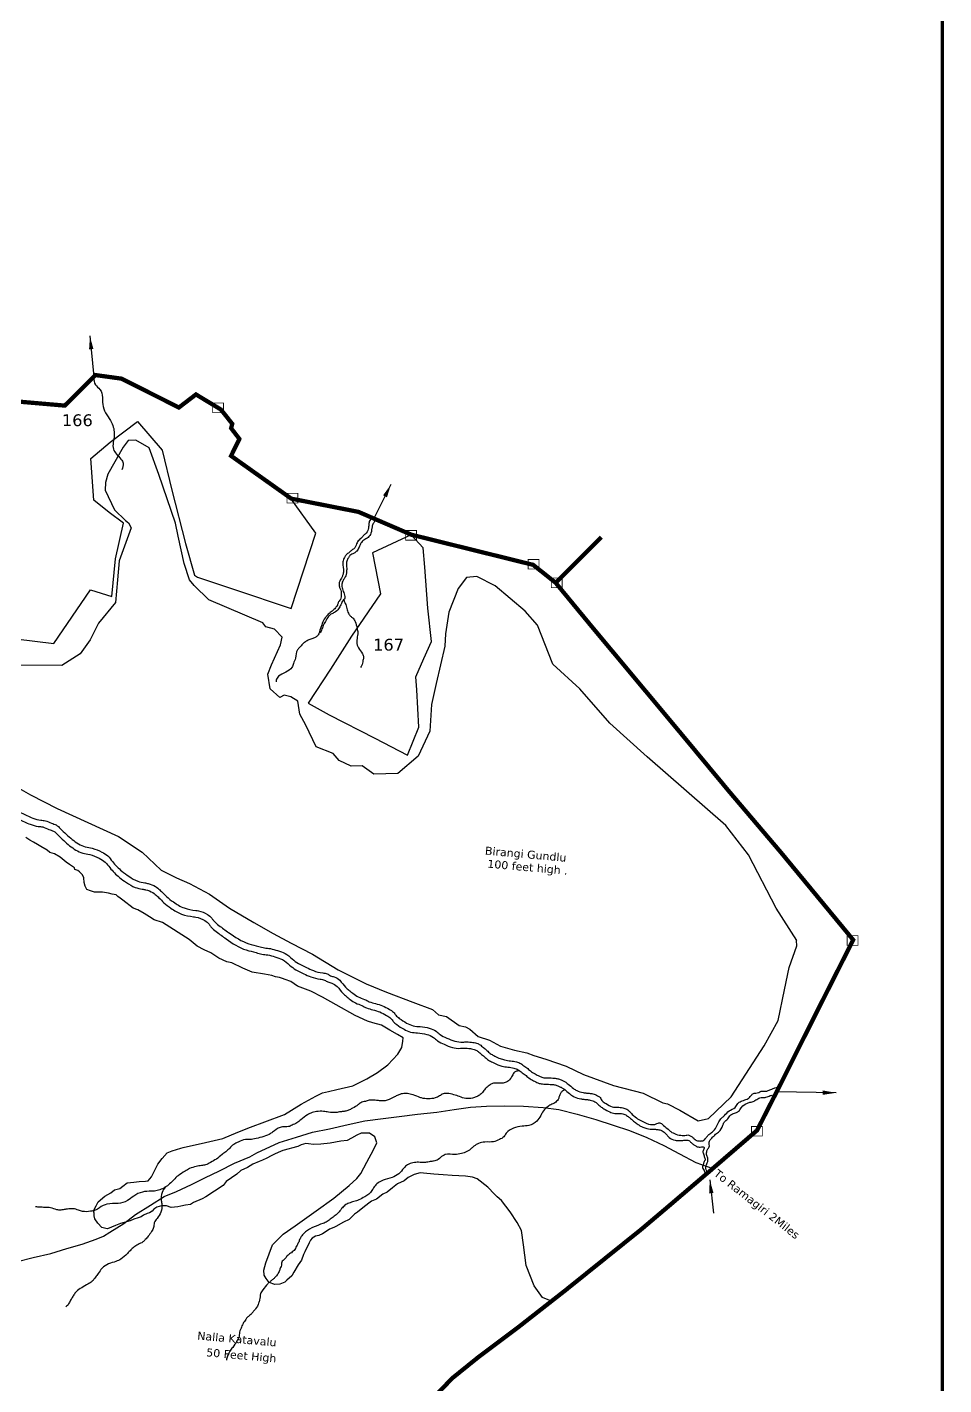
# Model space of a CAD drawing. Header units: inches. Extents: x 749320 to 763590, y 1655511 to 1661473.
# Drawn here: x 761872 to 763590, y 1656886 to 1659430 of the extents above; entities that cross this region are included whole.
import ezdxf
from ezdxf.enums import TextEntityAlignment as Align

# ---------------------------------------------------------------- set-up
doc = ezdxf.new("R2010")
doc.units = ezdxf.units.IN
doc.header["$MEASUREMENT"] = 0
doc.linetypes.add('ACAD_ISO02W100', pattern=[15, 12, -3])
for name, color, linetype in [('HILL', 223, 'Continuous'), ('PLOT', 7, 'Continuous'), ('PLOT NO', 7, 'Continuous'), ('ROADS', 6, 'Continuous'), ('STRUCTURE', 5, 'Continuous'), ('TANKS-STREAM', 4, 'Continuous'), ('VILLAGE BOUNDRY', 5, 'Continuous'), ('VILLAGE STONES', 240, 'Continuous')]:
    doc.layers.add(name, color=color, linetype=linetype)
doc.styles.get("Standard").update_dxf_attribs({"font": 'verdana_0.ttf'})
doc.dimstyles.get("Standard").update_dxf_attribs({"dimtxt": 0.18, "dimasz": 0.18, "dimexe": 0.18, "dimexo": 0.0625, "dimgap": 0.09, "dimtad": 0, "dimtih": 1, "dimtoh": 1, "dimdec": 4, "dimzin": 0, "dimdsep": 46, "dimtxsty": 'Standard', "dimcen": 0.09, "dimadec": 0, "dimazin": 0, "dimtfac": 1, "dimtdec": 4, "dimtofl": 0, "dimtmove": 0, "dimatfit": 3, "dimfxl": 0, "dimtolj": 1, "dimtzin": 0, "dimarcsym": 0})

msp = doc.modelspace()

# ---------------------------------------------------------------- linework, layer by layer
at = {"layer": 'HILL'}
for points in [[(763313.9, 1657718.6), (763275.2, 1657779.5), (763223.6, 1657879.4), (763181.3, 1657934.2), (763034, 1658063), (762963.6, 1658126), (762907.8, 1658190.5), (762856.8, 1658236.6), (762827.9, 1658309.7), (762804.9, 1658335.7), (762748.9, 1658383.3), (762714.4, 1658401.1), (762695.1, 1658398.8), (762679.2, 1658378.7), (762661.7, 1658334.1), (762655.6, 1658293.7), (762654.5, 1658270.2), (762638.5, 1658200.3), (762629.4, 1658161.3), (762626.4, 1658111.2), (762604.7, 1658063.9), (762566.4, 1658031.7), (762521.7, 1658030.6), (762499.3, 1658046), (762479.2, 1658045.2), (762456.3, 1658056.1), (762445.3, 1658069.3), (762413.4, 1658081.4), (762393.9, 1658122.3), (762382.9, 1658143), (762379.2, 1658167.5), (762365.6, 1658175.6), (762353.6, 1658178.3), (762345.2, 1658174), (762327.4, 1658190.5), (762322.6, 1658218), (762329.9, 1658235.1), (762346.6, 1658273.1), (762349.4, 1658286.9), (762335.4, 1658302), (762319.2, 1658306.5), (762313.6, 1658313.9), (762212.3, 1658357.2), (762184.5, 1658384.3), (762176.3, 1658394.9), (762165.9, 1658425), (762154.7, 1658476.7), (762149.5, 1658500.9), (762118.6, 1658592.3), (762100.6, 1658641.9), (762075.5, 1658656.2), (762060.9, 1658655.7), (762052, 1658643.5), (762023, 1658592.8), (762018.8, 1658577.2), (762018.1, 1658563), (762035.4, 1658525.8), (762056.2, 1658506.1), (762061.7, 1658501.4), (762066.6, 1658492.2), (762044.4, 1658430.2), (762041, 1658394.5), (762037.6, 1658351.9), (762005.3, 1658313.5), (761989.7, 1658282.4), (761971.1, 1658255.7), (761936.9, 1658234), (761854.2, 1658234.7)], [(761821.1, 1658024.1), (761878.3, 1657992), (761928.1, 1657966.3), (762042.8, 1657913.5), (762087.5, 1657884.4), (762122.9, 1657850.4), (762151.6, 1657835.9), (762176.1, 1657825.5), (762213.7, 1657805.3), (762251.1, 1657779), (762296.7, 1657752.5), (762332.7, 1657731.7), (762366.8, 1657713.5), (762406.8, 1657693), (762454.6, 1657663.9), (762507.1, 1657637.6), (762545.4, 1657621.6), (762594.8, 1657603.1), (762631.5, 1657589.2), (762642.9, 1657579.5), (762657.9, 1657576.1), (762681.1, 1657559.2), (762693.1, 1657556.6), (762701.4, 1657552.7), (762717, 1657538.7), (762738, 1657531.7), (762759, 1657520.8), (762785.3, 1657513.1), (762808.1, 1657508.3), (762821.1, 1657502.9), (762843.6, 1657496.3), (762881.7, 1657483.2), (762914.1, 1657467.6), (762970.8, 1657447), (763026.1, 1657432.8), (763063.3, 1657414.2), (763071.8, 1657412.6), (763095.2, 1657400.4), (763129.1, 1657380.6), (763148.8, 1657384.8), (763191.2, 1657425.6), (763252.9, 1657521.1), (763279, 1657569), (763291.2, 1657626), (763299.9, 1657667.9), (763313.9, 1657708.6), (763313.6, 1657718.6)], [(762854.3, 1657042.6), (762837.6, 1657049.6), (762821.8, 1657071.4), (762807.2, 1657109.5), (762801.8, 1657148.2), (762798, 1657175.2), (762790, 1657189.9), (762777.2, 1657210.3), (762760.8, 1657231.2), (762752.3, 1657238.1), (762747.7, 1657243.4), (762735.4, 1657256.1), (762715.2, 1657271.7), (762706.1, 1657275.4), (762693.1, 1657277.1), (762668.2, 1657278.5), (762651.3, 1657279.4), (762633.9, 1657280.9), (762614.5, 1657282.7), (762608, 1657283), (762596.9, 1657280), (762585.7, 1657274.5), (762578.6, 1657268.3), (762565.6, 1657262.5), (762556.5, 1657255.1), (762546.6, 1657247.1), (762538.1, 1657243.3), (762526.2, 1657233.8), (762517.2, 1657230), (762512.3, 1657226.4), (762501, 1657217.6), (762490.7, 1657209.6), (762485.5, 1657205.5), (762475.3, 1657195.8), (762464.4, 1657191.1), (762450.1, 1657182.8), (762446.2, 1657180.5), (762438.5, 1657177.6), (762432.2, 1657173), (762425.2, 1657169.2), (762418.4, 1657165.5), (762412.3, 1657164.3), (762406.1, 1657160.8), (762402.8, 1657157), (762400.2, 1657151.8), (762392.2, 1657135.4), (762389.6, 1657130.3), (762385.9, 1657119.3), (762379.4, 1657110.8), (762371.7, 1657097.1), (762367.8, 1657090.4), (762358.3, 1657081.8), (762354.5, 1657078.3), (762345.4, 1657074.8), (762335.8, 1657073.9), (762325.6, 1657078), (762319.6, 1657084.9), (762315.8, 1657091.5), (762315, 1657101.1), (762318.8, 1657114.8), (762331.8, 1657148), (762351.3, 1657168.1), (762374.2, 1657183.9), (762413.4, 1657212.2), (762446.5, 1657236), (762475.3, 1657259.3), (762489.4, 1657272.7), (762496.9, 1657281.8), (762508.3, 1657303.2), (762520.8, 1657326.5), (762527, 1657339.6), (762523.3, 1657350.6), (762513.3, 1657357.5), (762497.9, 1657357.8), (762489.6, 1657354), (762479.7, 1657348.1), (762471.2, 1657343.6), (762459.4, 1657342.8), (762439.9, 1657339), (762422, 1657336.8), (762408.6, 1657336.5), (762399.2, 1657337.8), (762394, 1657338.4), (762385.3, 1657336), (762378.8, 1657332.6), (762367.3, 1657329.6), (762362.8, 1657328.4), (762350.7, 1657325.2), (762342.3, 1657321.4), (762335.4, 1657318.3), (762328.9, 1657315.4), (762320.9, 1657310.7), (762313, 1657307.3), (762306.3, 1657304.4), (762294.8, 1657299.7), (762284.5, 1657293.2), (762272.5, 1657287.4), (762264.4, 1657280.8), (762245, 1657267.2), (762238.9, 1657259.6), (762206.5, 1657238.3), (762200, 1657234.4), (762183.4, 1657227.4), (762177.9, 1657223.7), (762168.2, 1657222.8), (762159.9, 1657220.9), (762154.1, 1657219.6), (762141.7, 1657218.1), (762133, 1657221.1), (762123.3, 1657221.2), (762114.9, 1657218.9), (762109.3, 1657215.2), (762106, 1657211.6), (762101.3, 1657208.3), (762096.6, 1657207), (762090, 1657203.9), (762085.4, 1657200.9), (762079.8, 1657198.8), (762071.5, 1657196.6), (762064.8, 1657193), (762060.6, 1657192.3), (762046.8, 1657188.5), (762037.2, 1657184.5), (762029.8, 1657181.4), (762025.6, 1657179.7), (762021.5, 1657178), (762011.7, 1657180.5), (762004.4, 1657189.2), (761998.8, 1657197), (761997.4, 1657202.5), (761997.2, 1657207.5), (761996.2, 1657212.1), (762000.8, 1657221.2), (762004.7, 1657228.9), (762017.5, 1657239.7), (762028.6, 1657245.6), (762035.7, 1657251.6), (762045.4, 1657254.2), (762051.3, 1657258.4), (762059.5, 1657264.2), (762071.4, 1657265.6), (762081.7, 1657266.8), (762093.6, 1657267.7), (762098.8, 1657268.5), (762105, 1657276), (762116.7, 1657299.3), (762124.8, 1657310), (762134.1, 1657320.6), (762143.6, 1657324.7), (762159.5, 1657329.3), (762164, 1657330.6), (762206, 1657340.2), (762238.3, 1657347.6), (762266.8, 1657359.2), (762290.4, 1657368.7), (762317.3, 1657378.7), (762354.1, 1657392.4), (762385.2, 1657412.2), (762413, 1657426.7), (762425.3, 1657433.1), (762436.4, 1657435.7), (762451.9, 1657439.3), (762482.3, 1657446.3), (762508.4, 1657459.3), (762528.1, 1657471.2), (762547.7, 1657485.9), (762566.2, 1657505.7), (762573.7, 1657518.4), (762575.7, 1657530.3), (762576.7, 1657536.5), (762565.7, 1657542.8), (762551.6, 1657550.8), (762536.1, 1657559.7), (762519.3, 1657564.6), (762509.5, 1657567.5), (762486.4, 1657578.1), (762450.7, 1657598.2), (762425, 1657612.6), (762403.5, 1657623.9), (762378.4, 1657633.4), (762365.9, 1657641.9), (762355.5, 1657645.5), (762350.2, 1657647.2), (762344.5, 1657649.2), (762337, 1657650.4), (762330.5, 1657652.8), (762316.7, 1657655.3), (762293.6, 1657659.6), (762275.9, 1657666.9), (762255.1, 1657676.6), (762245.9, 1657679), (762230.7, 1657685.5), (762215.9, 1657695.6), (762203.6, 1657701.5), (762190.1, 1657708), (762175.6, 1657720.4), (762125.2, 1657752.3), (762109.9, 1657757.5), (762101.3, 1657763), (762091.2, 1657769.1), (762079.2, 1657776.4), (762070.4, 1657779.4), (762051.3, 1657794), (762045.8, 1657798.3), (762042, 1657801.2), (762038.3, 1657804.1), (762031.2, 1657805.6), (762024, 1657807.1), (762012.9, 1657809.5), (761998.1, 1657809.2), (761990.4, 1657811.8), (761983.8, 1657814.2), (761980.2, 1657820.8), (761978.5, 1657827.5), (761977.9, 1657836), (761975.7, 1657841.7), (761970, 1657847.2), (761967, 1657850.1), (761961.3, 1657851.9), (761960.2, 1657854.6), (761951.4, 1657861), (761945, 1657865.6), (761933.7, 1657874.9), (761923.3, 1657881), (761914.4, 1657883.9), (761909.4, 1657888), (761897.2, 1657895.1), (761891, 1657898.8), (761883.7, 1657902.9), (761876.9, 1657906.8), (761869.5, 1657911.8)]]:
    msp.add_lwpolyline(points, dxfattribs=at)
at = {"layer": 'PLOT'}
for points in [[(761748.3, 1658296.6), (761921.5, 1658275.3), (761990.5, 1658375.7), (762030.4, 1658363.5), (762037.6, 1658433.7), (762052.5, 1658501), (762025.3, 1658521), (761996.9, 1658544), (761991.2, 1658621.8), (762027.4, 1658652.7), (762078.3, 1658691.7), (762124.7, 1658637.6), (762143, 1658562.6), (762168.4, 1658462.9), (762185.5, 1658403.2), (762191.2, 1658399.6), (762258.3, 1658377.1), (762366.7, 1658341.1), (762412.5, 1658482.2), (762366.2, 1658547.2)], [(762591.6, 1658479.3), (762518.7, 1658445.5), (762533.8, 1658368.4), (762479.8, 1658288.8), (762440.3, 1658227.5), (762398.7, 1658163.2), (762437.7, 1658141.8), (762523.1, 1658097.7), (762584.8, 1658066.1), (762605.6, 1658118.8), (762602, 1658188.3), (762600.2, 1658212.9), (762615.4, 1658247.2), (762629.4, 1658278.8), (762622.8, 1658341.5), (762617, 1658418.7), (762614, 1658454.4), (762591.6, 1658479.3)]]:
    msp.add_lwpolyline(points, dxfattribs=at)
at = {"layer": 'ROADS'}
msp.add_lwpolyline([(761853.6, 1657117.1), (761883.2, 1657124.4), (761916.4, 1657132), (761946.3, 1657141.4), (761975.1, 1657149.5), (762001, 1657158.8), (762015.1, 1657164.8), (762026.9, 1657171.9), (762052.9, 1657188.5), (762074.8, 1657205), (762103.1, 1657222.9), (762128.3, 1657239), (762151.5, 1657248.4), (762179.8, 1657261.3), (762205, 1657274.1), (762232.4, 1657287.1), (762260.6, 1657301.4), (762289.2, 1657313.3), (762302, 1657320.9), (762344.3, 1657340.3), (762376.7, 1657350.2), (762406.6, 1657359.2), (762438.2, 1657365.5), (762473.1, 1657373.9), (762504.9, 1657381), (762538.9, 1657384.8), (762568.9, 1657388.7), (762603.3, 1657393.1), (762639.5, 1657397.2), (762672, 1657402.1), (762702.8, 1657406.1), (762732.5, 1657408.2), (762766.8, 1657408.9), (762801.8, 1657408.3), (762839, 1657405.9), (762868.4, 1657402.1), (762902.3, 1657393.3), (762937.2, 1657383.1), (762969.8, 1657372.6), (763000.7, 1657362.7), (763032.8, 1657349.5), (763064.9, 1657334.2), (763094.6, 1657318.7), (763124.6, 1657302.4), (763156.5, 1657291.3)], dxfattribs=at)
at = {"layer": 'STRUCTURE', "color": 5, "const_width": 6}
msp.add_lwpolyline([(749323.3, 1661469.5), (763586.7, 1661469.5), (763586.7, 1655514.4), (749323.3, 1655514.4)], close=True, dxfattribs=at)
at = {"layer": 'TANKS-STREAM'}
for points in [[(761996.5, 1658774.1), (761999.8, 1658760.3), (762008.2, 1658751.6), (762014.2, 1658719.2), (762029.8, 1658689.5), (762034.9, 1658665.6), (762033.4, 1658639.8), (762047.6, 1658620.9), (762051.8, 1658613.1), (762049.1, 1658601.1)], [(762517.6, 1658511.3), (762513, 1658503.9), (762511.9, 1658495.8), (762510.8, 1658489.5), (762505.5, 1658480.5), (762502.8, 1658478.5), (762498.6, 1658473.4), (762492.4, 1658467.8), (762488.2, 1658459.9), (762485.7, 1658454.6), (762480.1, 1658450.3), (762475, 1658445.9), (762469.8, 1658441.6), (762466.3, 1658436.6), (762463.4, 1658428.2), (762464, 1658419), (762464.8, 1658412.2), (762463.8, 1658405.4), (762462, 1658400), (762457.5, 1658392.3), (762456.4, 1658386.6), (762457.3, 1658380.3), (762459.6, 1658375.2), (762460.3, 1658369.7), (762460.1, 1658363), (762458.7, 1658358), (762456.2, 1658354.6), (762454, 1658349.4), (762453.3, 1658347.4), (762450.5, 1658343.3), (762448.2, 1658340.5), (762441.8, 1658334.8), (762434.4, 1658328.5), (762430.3, 1658323.5), (762424.8, 1658313.1), (762423, 1658307), (762420.4, 1658300.3), (762419, 1658295.5), (762417.4, 1658291.5), (762412.7, 1658287.4), (762407.2, 1658284.9), (762399.8, 1658282.3), (762393.2, 1658278.4), (762387.8, 1658274), (762383, 1658268.4), (762378.4, 1658263.3), (762374.7, 1658248), (762370.7, 1658237.7), (762367.9, 1658230.6), (762356.3, 1658221.4), (762342.9, 1658213.8), (762338.6, 1658206.5), (762338.3, 1658203.2)], [(762525.1, 1658508), (762522.2, 1658503), (762519.1, 1658497.2), (762517.8, 1658491.3), (762514.9, 1658479.7), (762508.7, 1658472.8), (762500.8, 1658467.5), (762496.5, 1658461.9), (762493.8, 1658456), (762489.4, 1658448.6), (762484.4, 1658444.6), (762476.7, 1658440.1), (762473.7, 1658435.9), (762470.9, 1658429.9), (762470.4, 1658421.5), (762470.6, 1658416.5), (762470, 1658407.5), (762466.5, 1658397.7), (762463.1, 1658392.3), (762461.5, 1658384.6), (762463.2, 1658375.4), (762466.6, 1658365.7), (762466.2, 1658358.2), (762463.3, 1658355.6), (762461.7, 1658352.4), (762459.6, 1658347.7), (762455.4, 1658340.1), (762447.6, 1658333.4), (762441.1, 1658330), (762434.6, 1658323.4), (762432.8, 1658320.3), (762425.1, 1658304.9), (762423.5, 1658300.3), (762421.2, 1658296.4), (762418.8, 1658294.9)], [(762465.4, 1658357.4), (762466.9, 1658351.9), (762469.1, 1658348.5), (762470.2, 1658343.7), (762471.3, 1658338.7), (762474.9, 1658330.1), (762478.8, 1658325.7), (762482.6, 1658322.5), (762486.5, 1658316.3), (762490.1, 1658304), (762491.3, 1658295.9), (762490.1, 1658284.9), (762490.5, 1658272.3), (762493, 1658267.1), (762500.1, 1658256.2), (762502.1, 1658249.6), (762501.1, 1658243.6), (762498.5, 1658233.7), (762496.4, 1658230.4)], [(760352.2, 1656664.5), (760355.7, 1656670.3), (760357.9, 1656679.5), (760357.6, 1656687), (760360.2, 1656696.8), (760367.6, 1656711.4), (760366.7, 1656726.1), (760362.1, 1656741.3), (760361.9, 1656747.3), (760360.7, 1656757), (760366, 1656775.9), (760374.2, 1656800.4), (760375.3, 1656817.4), (760369.7, 1656836.2), (760369, 1656843.9), (760376.4, 1656862), (760378.9, 1656869.9), (760381.2, 1656884.9), (760380.2, 1656897.7), (760380.6, 1656905.8), (760382.8, 1656910.7), (760389.7, 1656923.2), (760394.9, 1656935.8), (760396.1, 1656951.3), (760399.8, 1656960.4), (760407.9, 1656967.6), (760416.2, 1656971.2), (760426.4, 1656978), (760433.9, 1656983.1), (760440.8, 1656990.7), (760449.2, 1657005.2), (760460.8, 1657015.9), (760472.9, 1657021.9), (760480.4, 1657027.9), (760486.9, 1657041.8), (760493.9, 1657050.8), (760509.6, 1657059.1), (760521.9, 1657068.6), (760533.5, 1657084.9), (760541.3, 1657096.7), (760546.6, 1657101), (760555.8, 1657106.7), (760564.7, 1657115.9), (760570.1, 1657123.8), (760574, 1657133.1), (760576.5, 1657137.8), (760583.3, 1657146.8), (760590, 1657154.7), (760597.9, 1657161.6), (760601.7, 1657165.8), (760608.7, 1657169.5), (760618.1, 1657177.3), (760625.5, 1657184.4), (760629.9, 1657193.3), (760639.8, 1657202.2), (760647.6, 1657205.4), (760654.3, 1657208.9), (760661.4, 1657214.6), (760668.4, 1657223), (760676, 1657228.8), (760681.9, 1657233.9), (760690.2, 1657236.6), (760698.8, 1657238.9), (760709.7, 1657244.8), (760719.2, 1657256.1), (760725, 1657259.4), (760730.5, 1657261.6), (760736.8, 1657263.6), (760749.2, 1657271.3), (760755.8, 1657278.9), (760760.3, 1657285.6), (760765.2, 1657290.1), (760770.7, 1657292.2), (760775.1, 1657293.1), (760782.2, 1657299.5), (760784.4, 1657302.7), (760788, 1657304.7), (760792.8, 1657306.7), (760806, 1657313.7), (760814.5, 1657325), (760817.3, 1657333), (760818.6, 1657342.7), (760823.4, 1657352.6), (760828, 1657357.3), (760833.7, 1657366.4), (760834.3, 1657382.1), (760837.2, 1657390.6), (760845.2, 1657399.1), (760852.1, 1657409.4), (760855, 1657418.6), (760859.5, 1657426.4), (760863.8, 1657431), (760872.5, 1657436), (760875.1, 1657440.6), (760878.9, 1657445.9), (760885.2, 1657458.1), (760886.5, 1657467.9), (760887, 1657470.9), (760887.5, 1657471.5), (760888.6, 1657479.5), (760890.2, 1657483.6), (760895.3, 1657493.1), (760904.9, 1657503.1), (760910.3, 1657511.7), (760914.3, 1657527), (760912, 1657542), (760913.3, 1657550), (760920.7, 1657563.2), (760925.9, 1657572.8), (760930.3, 1657578.7), (760933.5, 1657587.9), (760928.9, 1657616.6), (760925, 1657624.5), (760924.2, 1657631.4), (760925.4, 1657638.7), (760925.1, 1657643), (760924.1, 1657651.7), (760923, 1657662.4), (760928.7, 1657673.3), (760932.9, 1657680.4), (760936.1, 1657693.7), (760935.9, 1657700), (760935.1, 1657707), (760937, 1657713.5), (760938.5, 1657717.1), (760944.5, 1657721.7), (760947.9, 1657724.9), (760953.5, 1657727.6), (760959.6, 1657731.2), (760964.2, 1657738.2), (760967.6, 1657744), (760979.7, 1657750), (760991.7, 1657751.6), (761001.3, 1657754.1), (761009.4, 1657760.2), (761015.1, 1657765), (761016.9, 1657768.6), (761019, 1657774.1), (761022.6, 1657778.9), (761029, 1657783.8), (761036.7, 1657785.8), (761044.1, 1657785.8), (761052.8, 1657784.1), (761059.7, 1657782.8), (761065.6, 1657784.1), (761070.9, 1657786), (761078.3, 1657786.2), (761082.8, 1657784.8), (761089, 1657783.3), (761093.6, 1657783.1), (761099.8, 1657784.1), (761112.2, 1657793.7), (761122, 1657803.9), (761129.2, 1657819.6), (761133.1, 1657832.1), (761135.7, 1657839.1), (761141.7, 1657847.9), (761148.5, 1657852.7), (761156.7, 1657858.1), (761164.1, 1657864.7), (761169.5, 1657873.1), (761173.4, 1657878.2), (761178.1, 1657882.2), (761195.7, 1657891.2), (761205.1, 1657897.9), (761209.6, 1657904.7), (761212.1, 1657911.9), (761216.5, 1657919), (761222.8, 1657934.3), (761228.6, 1657944.2), (761233.1, 1657947.2), (761246.9, 1657958.8), (761250.7, 1657964), (761256.9, 1657976.3), (761261.6, 1657983.8), (761267.3, 1657987.6), (761273.7, 1657989.8), (761278.7, 1657992.3), (761286.1, 1657997.3), (761291.1, 1658001.3), (761304.6, 1658016.8), (761311.2, 1658035.6), (761318.8, 1658047), (761330.1, 1658051.9), (761334.4, 1658054.8), (761336.9, 1658056.9), (761343.6, 1658063.6), (761348.4, 1658070.8), (761350.9, 1658082.3), (761353.1, 1658097.2), (761357.3, 1658107.4), (761368.2, 1658119.8), (761375.4, 1658125.1), (761381.7, 1658131.4), (761390.1, 1658146.3), (761393.4, 1658156.4), (761396.2, 1658168), (761402, 1658181.6), (761407.1, 1658187.1), (761412.9, 1658191.5), (761418, 1658193.5), (761425, 1658191.9), (761435.2, 1658185.9), (761441, 1658179.3), (761451.6, 1658161.7), (761460.2, 1658155.2), (761471.3, 1658153.9), (761486, 1658152.2), (761494.5, 1658150.1), (761505.4, 1658146), (761517.8, 1658143.8), (761529.7, 1658139), (761537.4, 1658132.2), (761546.1, 1658126.2), (761557.4, 1658119.1), (761562.7, 1658115.7), (761569.1, 1658113.3), (761581.8, 1658112.4), (761591.1, 1658110.6), (761599.5, 1658107.7), (761605.2, 1658104.8), (761608, 1658101.4), (761611.7, 1658097), (761621.1, 1658089.7), (761625.8, 1658086.4), (761631.2, 1658083.5), (761639.1, 1658082.7), (761647.1, 1658080.9), (761654.5, 1658078.1), (761662, 1658074.5), (761669.7, 1658067.3), (761686.3, 1658057.2), (761700.1, 1658053.6), (761707.6, 1658050.4), (761715.9, 1658045.5), (761721.3, 1658039.8), (761725.4, 1658034.6), (761738.1, 1658017.8), (761747.9, 1658008.7), (761752.7, 1658005), (761757.2, 1658001.4), (761760.9, 1657999), (761779.1, 1657992.1), (761789, 1657991.3), (761802.2, 1657987.8), (761809.5, 1657985.2), (761822.7, 1657973.6), (761834.4, 1657960.3), (761842.2, 1657953.6), (761855.9, 1657946.1), (761877.4, 1657936.5), (761892.6, 1657932.5), (761901, 1657931.6), (761912.5, 1657926.9), (761921.3, 1657923.5), (761929, 1657917), (761940.3, 1657905.8), (761951.4, 1657896.4), (761975.9, 1657882.5), (761989, 1657879.8), (762006.9, 1657872.8), (762018, 1657865.5), (762026.7, 1657855.2), (762044.6, 1657836.9), (762057.7, 1657827.3), (762074.4, 1657818.1), (762087.4, 1657815.2), (762093.8, 1657813.8), (762107.4, 1657808.4), (762115.4, 1657801.7), (762118.6, 1657798.9), (762128.1, 1657789.5), (762141.1, 1657779.2), (762161.1, 1657768.1), (762183.3, 1657763.3), (762187.8, 1657762.6), (762204.8, 1657755.9), (762212.7, 1657749.1), (762216.1, 1657744.3), (762226.2, 1657735.3), (762244.6, 1657721.9), (762282.3, 1657700.9), (762300.9, 1657696), (762311.8, 1657693), (762322.7, 1657691.7), (762336.1, 1657688.1), (762350.2, 1657682.8), (762363.7, 1657672.5), (762375.4, 1657663.9), (762390.2, 1657656.5), (762403.4, 1657650.6), (762420.8, 1657646.4), (762429.2, 1657644.5), (762435.3, 1657641), (762442.5, 1657638.9), (762452.8, 1657632.4), (762463.7, 1657619.4), (762469.7, 1657614.1), (762477.1, 1657608), (762487.1, 1657601.6), (762499.1, 1657596.6), (762508, 1657592.4), (762519.7, 1657588.9), (762532.6, 1657584.7), (762545.4, 1657578.3), (762553.5, 1657572.6), (762557.9, 1657566.8), (762564.3, 1657561.1), (762578.1, 1657552.4), (762590.4, 1657547.1), (762603.6, 1657545.7), (762620.5, 1657542.8), (762633.2, 1657537), (762640.7, 1657530.9), (762653.2, 1657524.1), (762668.6, 1657518.3), (762683.6, 1657516.6), (762691, 1657517.2), (762696.4, 1657516.7), (762702.4, 1657516), (762711.4, 1657513.9), (762716.8, 1657510.6), (762723.4, 1657505.2), (762730.3, 1657499.4), (762736.3, 1657494.3), (762743.6, 1657490.5), (762753.6, 1657485.7), (762761.5, 1657483.3), (762772.8, 1657481.3), (762783.8, 1657479.7), (762792.1, 1657476.3), (762795.9, 1657473.6), (762803.2, 1657468.3), (762810.1, 1657462.6), (762818.7, 1657456.9), (762827, 1657452.8), (762833.1, 1657450.4), (762842.2, 1657449.6), (762855, 1657448.9), (762861.3, 1657448.1), (762867.5, 1657445.7), (762872.5, 1657443.5), (762877.6, 1657440.5), (762880.6, 1657438), (762890.5, 1657429.7), (762896.8, 1657425.8), (762909.2, 1657421.9), (762911.9, 1657421.5), (762918.7, 1657420.8), (762924.9, 1657420), (762933.7, 1657417.3), (762938, 1657414.9), (762940.7, 1657412.8), (762946.2, 1657407.6), (762952.5, 1657403.5), (762963.7, 1657397.3), (762972.8, 1657394.5), (762983.4, 1657394.5), (762992, 1657392.5), (762998.1, 1657388.6), (763002.5, 1657385.2), (763010, 1657378.6), (763016.8, 1657373.7), (763021.2, 1657371), (763029.6, 1657367.6), (763042.6, 1657364.9), (763049.3, 1657364.8), (763055.4, 1657363.9), (763059.5, 1657363.1), (763067.5, 1657357.5), (763072, 1657352.8), (763075.1, 1657349.2), (763086, 1657344.5), (763095.3, 1657343.7), (763102.2, 1657344.3), (763107.6, 1657344.6), (763112, 1657343.7), (763116.1, 1657340), (763121, 1657336), (763126, 1657332.9), (763132.9, 1657331.5), (763137.8, 1657331.9), (763139.8, 1657331.5), (763139.2, 1657326.2), (763138.4, 1657320.5), (763140, 1657316.9), (763141.5, 1657310.6), (763142.2, 1657307.1), (763141.4, 1657305.7), (763139.1, 1657300), (763137.7, 1657295.8), (763137.4, 1657293), (763139, 1657289.5), (763141.3, 1657285.5), (763141.9, 1657282.8), (763141.9, 1657278.8)], [(762794.2, 1657474.9), (762788.6, 1657473.5), (762784.1, 1657470.9), (762781.7, 1657466.8), (762777.4, 1657459.8), (762769.7, 1657453), (762761.8, 1657451.4), (762751.8, 1657451.2), (762744.1, 1657450.9), (762737.7, 1657447.2), (762730.1, 1657440.6), (762724.9, 1657433.9), (762719.4, 1657429), (762713.4, 1657425.6), (762706.2, 1657423.3), (762693.6, 1657422.6), (762682.3, 1657426.1), (762671.2, 1657429.7), (762658.6, 1657432.1), (762651.5, 1657431.2), (762644.5, 1657427.3), (762636.3, 1657423.6), (762623.7, 1657421.9), (762610.9, 1657423.6), (762605, 1657425.7), (762592, 1657430.3), (762582.4, 1657432.1), (762572.9, 1657431.1), (762567.1, 1657429.1), (762560.2, 1657425.6), (762550.1, 1657420.9), (762542.4, 1657418.3), (762532.3, 1657418.5), (762524.1, 1657419.2), (762512.4, 1657419.2), (762505.7, 1657417.2), (762500.8, 1657416.4), (762494, 1657412.3), (762489.5, 1657409.1), (762479, 1657403), (762472.6, 1657400.2), (762465.6, 1657398.4), (762459.1, 1657397.7), (762450.6, 1657396.3), (762436.5, 1657397.1), (762427.4, 1657398.5), (762414.1, 1657398), (762403.4, 1657395.2), (762397.3, 1657392.2), (762384.8, 1657382.6), (762377.3, 1657377), (762368.1, 1657372.5), (762361.4, 1657369.8), (762355.3, 1657369.5), (762345.7, 1657368.3), (762331.8, 1657359.7), (762325.4, 1657355.3), (762311.5, 1657350.2), (762297.6, 1657347), (762286.4, 1657345.5), (762280.8, 1657345.5), (762267.4, 1657341), (762258.9, 1657336.4), (762244, 1657322.6), (762237, 1657317.3), (762226.4, 1657309), (762215.4, 1657302.7), (762206.1, 1657298.3), (762198.6, 1657296.9), (762188.8, 1657295.1), (762176.3, 1657291.1), (762167.8, 1657286.2), (762154.7, 1657277.9), (762138.7, 1657262.4), (762130, 1657256.1), (762120.2, 1657251.5), (762110.4, 1657249.1), (762104.4, 1657248.8), (762087.8, 1657247.3), (762071.5, 1657239.6), (762059.6, 1657231.1), (762042.5, 1657226), (762021.3, 1657224.4), (762007.4, 1657217.8), (761999.2, 1657213), (761990.6, 1657211.2), (761975.2, 1657211), (761968, 1657213.3), (761958, 1657215.9), (761947.5, 1657215.3), (761941.1, 1657214.4), (761934.9, 1657213.5), (761927.4, 1657214.1), (761915.6, 1657217.6), (761910.2, 1657218.4), (761900.1, 1657218.6), (761895.6, 1657218.9), (761887.7, 1657219.5)], [(763138.8, 1657343.2), (763140.9, 1657345.3), (763145.7, 1657351), (763149.2, 1657355.1), (763156.3, 1657360.1), (763168.1, 1657378.7), (763173.4, 1657386.2), (763178.6, 1657390.8), (763187.2, 1657399.4), (763198.6, 1657405.6), (763203.5, 1657412.9), (763209.6, 1657417.4), (763218.8, 1657420.6), (763222.9, 1657422.4), (763228.1, 1657427.5), (763231.8, 1657431.3), (763242.8, 1657433.9), (763247.4, 1657436.1), (763254.7, 1657436.3), (763260.5, 1657437.4), (763267.2, 1657440.3), (763273.1, 1657442.3), (763278, 1657443.4), (763280, 1657442.3)], [(762879.4, 1657439), (762874.5, 1657436.2), (762871.1, 1657431.9), (762868.9, 1657426.3), (762866.7, 1657420.8), (762860.6, 1657414.5), (762853.3, 1657410.9), (762846.2, 1657406.5), (762837.6, 1657396.8), (762834.3, 1657390.6), (762826.9, 1657380.3), (762812.2, 1657371.9), (762799.3, 1657370.7), (762783.3, 1657366.7), (762769.6, 1657357.5), (762765.2, 1657350.8), (762756.8, 1657345.6), (762745.6, 1657341.5), (762729.5, 1657341), (762717.6, 1657338.2), (762709.1, 1657333.3), (762704.6, 1657329.3), (762696, 1657323.1), (762685.6, 1657319.3), (762673.6, 1657317.6), (762655.4, 1657317.5), (762650.7, 1657315.3), (762642.1, 1657308.3), (762633.4, 1657305.3), (762627.2, 1657304.2), (762618.1, 1657302.8), (762605.3, 1657303), (762594.8, 1657302.1), (762584.7, 1657298.4), (762577.8, 1657292.1), (762568.2, 1657281.5), (762555.6, 1657274.4), (762538.8, 1657269.5), (762529.4, 1657264.2), (762522.2, 1657257), (762518, 1657250.1), (762511.8, 1657243.3), (762504.3, 1657238.3), (762493.5, 1657232.6), (762483.9, 1657229.4), (762474.8, 1657226.4), (762467.4, 1657222.5), (762461, 1657216.1), (762454.9, 1657208.3), (762449.1, 1657203.2), (762441.2, 1657197.5), (762434.3, 1657192.1), (762425.9, 1657188.4), (762409.5, 1657181.8), (762393.3, 1657172.6), (762386.4, 1657164.9), (762383.1, 1657159.8), (762380.6, 1657153.4), (762377.5, 1657147.7), (762373.2, 1657139.7), (762366.9, 1657133.6), (762363.7, 1657131.5), (762358, 1657126.2), (762353.2, 1657120.6), (762349.6, 1657117.4), (762348.2, 1657110), (762346.8, 1657106), (762344.4, 1657099.9), (762341.5, 1657093.4), (762336.6, 1657087.5), (762332.1, 1657083.4), (762327.6, 1657079.7), (762322.5, 1657075.1), (762313.7, 1657064), (762311.1, 1657060.4), (762308.9, 1657056.8), (762308.4, 1657050.9), (762307.3, 1657045.1), (762305.6, 1657039), (762299.9, 1657028.4), (762296.2, 1657024), (762292.6, 1657019.8), (762289.3, 1657016.4), (762285.4, 1657013.2), (762283.1, 1657010.6), (762280.2, 1657006.6), (762277.5, 1657003), (762273.4, 1656993.9), (762271.6, 1656989.8), (762270.5, 1656987.2), (762269, 1656977.1), (762265, 1656967.9), (762257, 1656956.2), (762251.5, 1656949.3), (762249, 1656943.6), (762247, 1656939.7), (762245.4, 1656932)], [(763146.6, 1657282.7), (763145.3, 1657286.4), (763144.1, 1657289), (763143.4, 1657293.8), (763145.3, 1657300), (763147.1, 1657304.4), (763147.2, 1657310.7), (763145, 1657317.3), (763145.7, 1657324.2), (763146.5, 1657327.1), (763150.1, 1657332), (763149.7, 1657340.7), (763155.1, 1657348.5), (763160.3, 1657354), (763167.6, 1657359.7), (763175.7, 1657372.4), (763177.7, 1657377.6), (763181.4, 1657381.3), (763184.6, 1657384.6), (763187.3, 1657388.5), (763190.3, 1657391.8), (763197.2, 1657395), (763205.1, 1657398.7), (763209.9, 1657404.9), (763226.4, 1657415.4), (763230.6, 1657416.3), (763237.1, 1657419.8), (763244.7, 1657423.8), (763249.9, 1657424.7), (763256.4, 1657424.9), (763260.5, 1657426.3), (763263.9, 1657428), (763265.9, 1657428.4), (763270.1, 1657428.2), (763272.3, 1657427.1), (763272.4, 1657427.2)], [(762131.3, 1657256.9), (762124.5, 1657246.5), (762123.2, 1657231.4), (762124.3, 1657223.7), (762122.3, 1657209.6), (762115.2, 1657197.7), (762110, 1657189.6), (762108.7, 1657180.6), (762105, 1657173.2), (762098.6, 1657164.5), (762093.1, 1657158.2), (762088.6, 1657153.8), (762079.6, 1657148.9), (762071.5, 1657144.1), (762066.3, 1657139.1), (762059.6, 1657132), (762047.4, 1657121.5), (762038.2, 1657117.2), (762024.2, 1657112.7), (762012.1, 1657104.4), (762004.9, 1657094.3), (762000, 1657087.7), (761993.4, 1657080), (761985.6, 1657074.9), (761974.1, 1657068), (761963.8, 1657060.5), (761959.2, 1657054.4), (761955.3, 1657048), (761951.3, 1657041.1), (761947.2, 1657034.5), (761944, 1657031.9)]]:
    msp.add_spline(points, degree=3, dxfattribs=at)
msp.add_open_spline([(761425.8, 1658206.6), (761427.2, 1658205.5), (761431.9, 1658201.8), (761439.8, 1658198.9), (761448.6, 1658187.9), (761453.2, 1658175.3), (761464.8, 1658165.5), (761477.5, 1658165.8), (761488.9, 1658164.4), (761500.4, 1658161.9), (761510.4, 1658156.8), (761522.8, 1658156.1), (761534.5, 1658151.9), (761542.1, 1658143.4), (761551.7, 1658137.3), (761560.3, 1658132.1), (761567.6, 1658127.1), (761575.8, 1658123.8), (761585.6, 1658124.7), (761595.9, 1658122.5), (761603.5, 1658119.7), (761610, 1658117.3), (761613, 1658112.6), (761617.8, 1658107), (761624.3, 1658102.6), (761630.7, 1658097.9), (761636.4, 1658094.3), (761644.1, 1658094.7), (761652, 1658092.8), (761659.4, 1658089.6), (761667.9, 1658086.4), (761676.2, 1658076.3), (761689.2, 1658068.2), (761703.2, 1658066.4), (761712.9, 1658061.9), (761720.7, 1658058), (761726, 1658051.8), (761733.2, 1658042.5), (761740.7, 1658030.9), (761750.7, 1658021.7), (761757.5, 1658016.8), (761761.6, 1658013.2), (761770, 1658008), (761780.7, 1658003.1), (761795.2, 1658003.5), (761805.1, 1658000), (761817.7, 1657996.3), (761827.8, 1657985.2), (761837.2, 1657973.5), (761848.2, 1657963.8), (761863.1, 1657956.6), (761879.6, 1657948.7), (761894.9, 1657943.8), (761907.4, 1657943.9), (761916.2, 1657938.3), (761926.8, 1657935.9), (761935.3, 1657927.2), (761944.7, 1657917.6), (761959.6, 1657905.1), (761975.6, 1657894), (761996, 1657891.8), (762010.1, 1657885.6), (762023.6, 1657877.8), (762033.7, 1657863.3), (762046.7, 1657850), (762063.2, 1657838.4), (762077.1, 1657829.3), (762090.1, 1657827.5), (762101.2, 1657824.8), (762111.6, 1657821.7), (762118.7, 1657814.7), (762125.8, 1657808.6), (762133.3, 1657800), (762147.5, 1657789.5), (762165.3, 1657778.3), (762182.2, 1657775.8), (762197.2, 1657773.7), (762207.8, 1657769.5), (762217, 1657762.2), (762222.2, 1657753.6), (762233.6, 1657745), (762254.7, 1657729.6), (762279, 1657713.3), (762303.3, 1657708.8), (762316.4, 1657704.1), (762328.6, 1657703.9), (762341.3, 1657699.5), (762356.2, 1657695.2), (762367.8, 1657684.5), (762380.5, 1657674.6), (762394.5, 1657668.6), (762409.1, 1657661.2), (762422.4, 1657658.2), (762433.9, 1657657.1), (762440, 1657651.9), (762449.1, 1657650.7), (762459.6, 1657643.6), (762466, 1657632.7), (762475.1, 1657625.5), (762482.5, 1657619.1), (762492, 1657612.5), (762503.2, 1657609.1), (762513.4, 1657603.2), (762525.1, 1657600.6), (762537.9, 1657596.6), (762548.9, 1657590.8), (762558.2, 1657585.4), (762562.7, 1657577.9), (762571.1, 1657571), (762581.9, 1657564.3), (762595, 1657557.8), (762609.8, 1657557.6), (762624.4, 1657555.4), (762637.3, 1657550), (762646.4, 1657541.2), (762658.7, 1657535.3), (762672.8, 1657529.6), (762685.9, 1657527.4), (762695.2, 1657529.3), (762701.4, 1657528.3), (762708.3, 1657527.7), (762715.6, 1657526.5), (762722.4, 1657521.9), (762728.4, 1657516.7), (762735, 1657511.4), (762741, 1657505.5), (762749.4, 1657501.8), (762757.4, 1657497.4), (762767.4, 1657494.6), (762777.5, 1657492.8), (762788, 1657492), (762795.9, 1657489), (762801.9, 1657484.4), (762808.2, 1657480.2), (762815.1, 1657473.8), (762823.1, 1657468.5), (762831, 1657464.8), (762838.6, 1657461.2), (762848.4, 1657461.4), (762857.7, 1657460.7), (762866.4, 1657460.1), (762872, 1657457.4), (762877.5, 1657455.2), (762882, 1657452.7), (762887.7, 1657447.6), (762893.8, 1657442.3), (762903.1, 1657436.1), (762910.7, 1657434.2), (762918.1, 1657432.9), (762923.4, 1657432.6), (762930.7, 1657431.6), (762937.3, 1657429.8), (762942.4, 1657426.9), (762946.9, 1657423.9), (762949.1, 1657416.4), (762958.6, 1657412.7), (762966.8, 1657406), (762978, 1657406.5), (762988.1, 1657405.2), (762995.2, 1657403.4), (763001.5, 1657398.3), (763006.1, 1657391.7), (763017.2, 1657383.2), (763018, 1657383.7), (763035.7, 1657373.4), (763048.2, 1657374.1), (763047.2, 1657373.5), (763054, 1657376.9), (763059.6, 1657376.9), (763066.2, 1657369.7), (763072.2, 1657366.5), (763077.1, 1657360.5), (763084.5, 1657356.7), (763091.2, 1657353.7), (763105.6, 1657352.8), (763107.3, 1657354.2), (763111.5, 1657354.4), (763114.2, 1657352.7), (763120.2, 1657350), (763124, 1657343.6), (763132.1, 1657342.7), (763135.8, 1657343), (763138.4, 1657343.2), (763138.8, 1657343.2)], degree=3, knots=[2032.959833, 2032.959833, 2032.959833, 2032.959833, 2037.606473, 2049.383394, 2058.119488, 2078.607909, 2089.310346, 2100.461523, 2115.135708, 2123.866354, 2135.485227, 2148.076261, 2160.845753, 2171.09712, 2181.585864, 2194.851902, 2201.157547, 2207.989853, 2220.608192, 2230.051898, 2238.900036, 2245.311766, 2249.668946, 2255.402626, 2267.283748, 2272.915618, 2279.091105, 2286.970121, 2295.132594, 2303.020938, 2311.314208, 2321.720306, 2341.137756, 2355.34741, 2363.427201, 2373.075014, 2380.837311, 2387.438093, 2408.47098, 2421.745971, 2427.816192, 2433.538947, 2437.919826, 2457.316676, 2467.199195, 2480.746253, 2488.498674, 2505.986062, 2523.583633, 2533.829343, 2549.397631, 2572.831601, 2588.516971, 2596.920755, 2609.29502, 2618.651543, 2628.736151, 2644.60749, 2659.085462, 2687.067117, 2700.436169, 2719.60321, 2732.822736, 2746.155121, 2771.65885, 2787.893163, 2806.888388, 2820.103497, 2826.632832, 2841.153603, 2851.639358, 2855.861017, 2869.15687, 2885.64793, 2908.433763, 2931.011704, 2935.625147, 2953.812937, 2964.213445, 2970.021235, 2983.525339, 3006.08974, 3049.104027, 3068.240212, 3079.486577, 3090.407434, 3104.283562, 3119.290205, 3136.199336, 3150.653721, 3167.116713, 3181.497619, 3199.301803, 3207.943034, 3214.899446, 3222.440124, 3234.471306, 3251.444988, 3259.394975, 3268.943854, 3280.764143, 3293.708458, 3303.465743, 3315.699515, 3329.172309, 3343.364202, 3353.258352, 3360.482225, 3369.016801, 3385.328889, 3398.642872, 3411.771665, 3428.933562, 3442.784581, 3452.433215, 3466.541398, 3482.965631, 3497.954726, 3505.362962, 3510.751217, 3516.786352, 3525.967457, 3532.374758, 3540.8315, 3549.786502, 3557.654749, 3565.80465, 3576.900124, 3585.041271, 3596.560962, 3607.557345, 3616.489788, 3621.131828, 3630.102541, 3639.072648, 3649.316969, 3658.561607, 3665.132987, 3674.160205, 3686.979596, 3693.274691, 3699.957901, 3705.345756, 3711.177391, 3715.09218, 3727.955832, 3735.327655, 3748.287162, 3751.048577, 3757.851204, 3763.995476, 3773.154988, 3778.095067, 3781.504967, 3789.039502, 3796.588835, 3809.258984, 3818.790814, 3829.348866, 3838.141225, 3845.331086, 3850.859902, 3860.831766, 3869.153788, 3874.329566, 3883.32789, 3896.518971, 3903.187394, 3909.369413, 3913.522422, 3923.242164, 3929.700601, 3934.435761, 3946.320794, 3955.619632, 3962.48634, 3967.812152, 3972.283315, 3977.824476, 3984.126953, 3989.947221, 3996.924513, 3998.010662, 3998.010662, 3998.010662, 3998.010662], dxfattribs=at)
at = {"layer": 'VILLAGE BOUNDRY', "linetype": 'ACAD_ISO02W100', "ltscale": 2, "const_width": 8}
for points in [[(761816.2, 1658732.1), (761942.2, 1658721.2), (761999.9, 1658778.4), (762048.7, 1658771.7), (762156.1, 1658717.6), (762188.1, 1658742.1), (762234.9, 1658713.8), (762256.1, 1658687.1), (762254, 1658678.9), (762269.5, 1658658.7), (762253.9, 1658627), (762366.8, 1658546.8), (762492.7, 1658522), (762591.6, 1658479.3), (762820.1, 1658422.7), (762862.2, 1658389.1), (762929.8, 1658307.1), (763095.9, 1658108.1), (763187.7, 1657997.5), (763283.5, 1657884.8), (763419.8, 1657719.8), (763347.6, 1657577), (763285.4, 1657452.8), (763239.6, 1657362.8), (763151, 1657286.5), (763072.6, 1657219.6), (763022, 1657176.8), (762879.9, 1657062.6), (762792.9, 1656994.5), (762715.7, 1656936.5), (762669, 1656898.8), (762609.6, 1656837.9)], [(762862.2, 1658389.1), (762947.6, 1658474.6)]]:
    msp.add_lwpolyline(points, dxfattribs=at)
at = {"layer": 'VILLAGE STONES', "const_width": 1.5}
for points in [[(762219.5, 1658726), (762239.8, 1658726), (762239.8, 1658708), (762219.5, 1658708), (762219.5, 1658726)], [(762358.8, 1658556.7), (762379, 1658556.7), (762379, 1658538.7), (762358.8, 1658538.7), (762358.8, 1658556.7)], [(762581.3, 1658487.1), (762601.5, 1658487.1), (762601.5, 1658469), (762581.3, 1658469), (762581.3, 1658487.1)], [(762810.8, 1658432.8), (762831.1, 1658432.8), (762831.1, 1658414.8), (762810.8, 1658414.8), (762810.8, 1658432.8)], [(762854.1, 1658397.9), (762874.3, 1658397.9), (762874.3, 1658379.9), (762854.1, 1658379.9), (762854.1, 1658397.9)], [(763408.5, 1657727.9), (763428.7, 1657727.9), (763428.7, 1657709.8), (763408.5, 1657709.8), (763408.5, 1657727.9)], [(763229.3, 1657370.1), (763249.5, 1657370.1), (763249.5, 1657352.1), (763229.3, 1657352.1), (763229.3, 1657370.1)]]:
    msp.add_lwpolyline(points, dxfattribs=at)

# ---------------------------------------------------------------- texts
at = {"layer": 'PLOT NO'}
for s, p in [('166', (761965.9, 1658693.8)), ('167', (762549, 1658273.1))]:
    msp.add_text(s, height=22.09, rotation=359.9861, dxfattribs=at).set_placement(p, align=Align.MIDDLE_CENTER)
at = {"layer": 'ROADS'}
msp.add_text('To Ramagiri 2Miles', height=15, rotation=321.8928, dxfattribs=at).set_placement((763157.4, 1657279.3))
at = {"layer": 'VILLAGE STONES', "color": 0}
for s, p in [('Birangi Gundlu ', (762729.2, 1657879.9)), (' 100 feet high .', (762727.2, 1657856)), ('Nalla Katavalu', (762190.1, 1656971)), ('50 Feet High', (762206.9, 1656939.6))]:
    msp.add_text(s, height=14.998, rotation=354.8612, dxfattribs=at).set_placement(p)

# ---------------------------------------------------------------- leaders
at = {"layer": 'TANKS-STREAM', "color": 5}
for points in [[(761989.4, 1658851.7), (761997, 1658775.1)], [(762553.6, 1658573.4), (762520.7, 1658508.1)], [(763387.7, 1657433.2), (763276.3, 1657434.8)], [(763151, 1657270.1), (763158.3, 1657207.7)]]:
    msp.add_leader(points, dimstyle='Standard', override={"dimasz": 25, "dimgap": 0.09, "dimtad": 0}, dxfattribs=at)

doc.saveas('drawing.dxf')
